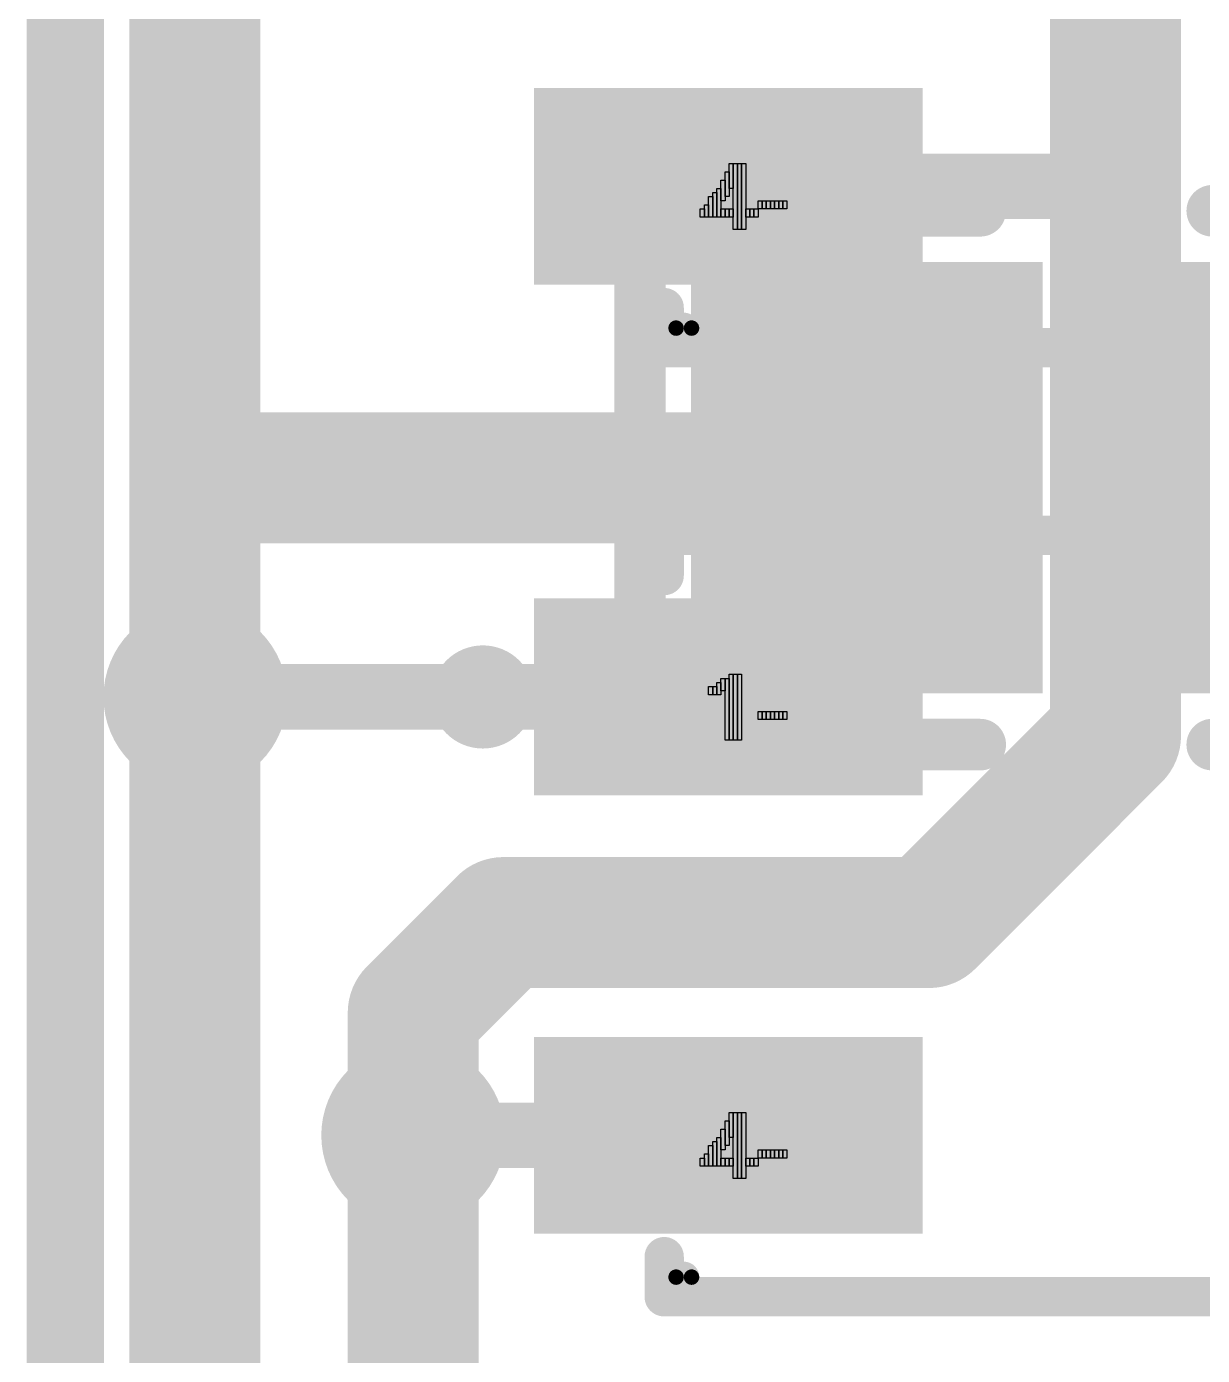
# Model space of a CAD drawing. Header units: millimetres. Extents: x 40.1 to 48.5, y 25.2 to 70.5.
# Drawn here: x 40.25 to 44.81, y 37 to 42.15 of the extents above; entities that cross this region are included whole.
import ezdxf

# ---------------------------------------------------------------- set-up
doc = ezdxf.new("R2010")
doc.units = ezdxf.units.MM
for name, color, linetype in [('BottomLayer', 5, 'Continuous'), ('BottomOverlay', 54, 'Continuous'), ('BottomPaste', 16, 'Continuous'), ('BottomSolder', 6, 'Continuous'), ('Mechanical1', 6, 'Continuous'), ('Mechanical15', 56, 'Continuous'), ('MidLayer2', 76, 'Continuous'), ('MultiLayer', 9, 'Continuous'), ('TopLayer', 1, 'Continuous'), ('TopOverlay', 2, 'Continuous'), ('TopPaste', 8, 'Continuous'), ('TopSolder', 216, 'Continuous')]:
    doc.layers.add(name, color=color, linetype=linetype)

# ---------------------------------------------------------------- blocks, each defined once
blk = doc.blocks.new('LC_0805_R_B_1')
at = {"layer": 'BottomLayer'}
for points, const_width in [([(-1.18, 0.735), (-1.18, -0.735)], 0.58), ([(-0.6, 0.735), (-0.6, -0.735)], 0.58), ([(0.6, 0.735), (0.6, -0.735)], 0.58), ([(1.18, 0.735), (1.18, -0.735)], 0.58), ([(-1.47, 0.3675), (-0.31, 0.3675)], 0.735), ([(0.31, 0.3675), (1.47, 0.3675)], 0.735), ([(-1.47, -0.3675), (-0.31, -0.3675)], 0.735), ([(0.31, -0.3675), (1.47, -0.3675)], 0.735)]:
    blk.add_lwpolyline(points, dxfattribs=dict(at, const_width=const_width))
at = {"layer": 'BottomLayer', "const_width": 0.58}
for points in [[(-1.18, 0, 1), (-0.6, 0, 1)], [(0.6, 0, 1), (1.18, 0, 1)]]:
    blk.add_lwpolyline(points, format="xyb", close=True, dxfattribs=at)
at = {"layer": 'BottomOverlay', "const_width": 0.2}
for points in [[(-0.45, 1.035), (-1.77, 1.035)], [(-1.77, 1.035), (-1.77, -1.035)], [(1.77, 1.035), (0.45, 1.035)], [(1.77, 1.035), (1.77, -1.035)], [(-0.45, -1.035), (-1.77, -1.035)], [(1.77, -1.035), (0.45, -1.035)]]:
    blk.add_lwpolyline(points, dxfattribs=at)
at = {"layer": 'BottomOverlay', "const_width": 0.1}
for points in [[(-1.82, 1.035, 1), (-1.72, 1.035, 1)], [(-1.82, 1.035, 1), (-1.72, 1.035, 1)], [(-0.5, 1.035, 1), (-0.4, 1.035, 1)], [(0.4, 1.035, 1), (0.5, 1.035, 1)], [(1.72, 1.035, 1), (1.82, 1.035, 1)], [(1.72, 1.035, 1), (1.82, 1.035, 1)], [(-1.82, -1.035, 1), (-1.72, -1.035, 1)], [(-1.82, -1.035, 1), (-1.72, -1.035, 1)], [(-0.5, -1.035, 1), (-0.4, -1.035, 1)], [(0.4, -1.035, 1), (0.5, -1.035, 1)], [(1.72, -1.035, 1), (1.82, -1.035, 1)], [(1.72, -1.035, 1), (1.82, -1.035, 1)]]:
    blk.add_lwpolyline(points, format="xyb", close=True, dxfattribs=at)
at = {"layer": 'BottomPaste'}
for points, const_width in [([(-1.18, 0.735), (-1.18, -0.735)], 0.58), ([(-0.6, 0.735), (-0.6, -0.735)], 0.58), ([(0.6, 0.735), (0.6, -0.735)], 0.58), ([(1.18, 0.735), (1.18, -0.735)], 0.58), ([(-1.47, 0.3675), (-0.31, 0.3675)], 0.735), ([(0.31, 0.3675), (1.47, 0.3675)], 0.735), ([(-1.47, -0.3675), (-0.31, -0.3675)], 0.735), ([(0.31, -0.3675), (1.47, -0.3675)], 0.735)]:
    blk.add_lwpolyline(points, dxfattribs=dict(at, const_width=const_width))
at = {"layer": 'BottomPaste', "const_width": 0.58}
for points in [[(-1.18, 0, 1), (-0.6, 0, 1)], [(0.6, 0, 1), (1.18, 0, 1)]]:
    blk.add_lwpolyline(points, format="xyb", close=True, dxfattribs=at)
at = {"layer": 'BottomSolder'}
for points, const_width in [([(-1.2308, 0.8366), (-1.2308, -0.8366)], 0.6816), ([(-0.5492, 0.8366), (-0.5492, -0.8366)], 0.6816), ([(0.5492, 0.8366), (0.5492, -0.8366)], 0.6816), ([(1.2308, 0.8366), (1.2308, -0.8366)], 0.6816), ([(-1.5716, 0.4183), (-0.2084, 0.4183)], 0.8366), ([(0.2084, 0.4183), (1.5716, 0.4183)], 0.8366), ([(-1.5716, -0.4183), (-0.2084, -0.4183)], 0.8366), ([(0.2084, -0.4183), (1.5716, -0.4183)], 0.8366)]:
    blk.add_lwpolyline(points, dxfattribs=dict(at, const_width=const_width))
at = {"layer": 'BottomSolder', "const_width": 0.6816}
for points in [[(-1.2308, 0, 1), (-0.5492, 0, 1)], [(0.5492, 0, 1), (1.2308, 0, 1)]]:
    blk.add_lwpolyline(points, format="xyb", close=True, dxfattribs=at)
blk = doc.blocks.new('LED_SMD_4P_L3_2_W2_8_P1_70_TL_6')
at = {"layer": 'Mechanical15'}
for p, q in [((-1.424, 0.682), (-1.424, 0.938)), ((-1.424, 0.938), (-1.408, 0.938)), ((-1.408, 0.682), (-1.408, 0.938)), ((-1.408, 0.938), (-1.392, 0.938)), ((-1.408, 0.938), (-1.408, 0.682)), ((-1.392, 0.682), (-1.392, 0.938)), ((-1.392, 0.938), (-1.376, 0.938)), ((-1.392, 0.938), (-1.392, 0.682)), ((-1.376, 0.938), (-1.376, 0.682)), ((-1.504, 0.858), (-1.504, 0.89)), ((-1.504, 0.89), (-1.488, 0.89)), ((-1.488, 0.858), (-1.488, 0.89)), ((-1.488, 0.89), (-1.472, 0.89)), ((-1.488, 0.89), (-1.488, 0.858)), ((-1.472, 0.858), (-1.472, 0.906)), ((-1.472, 0.906), (-1.456, 0.906)), ((-1.472, 0.89), (-1.472, 0.858)), ((-1.456, 0.874), (-1.456, 0.922)), ((-1.456, 0.922), (-1.44, 0.922)), ((-1.456, 0.906), (-1.456, 0.858)), ((-1.44, 0.682), (-1.44, 0.922)), ((-1.44, 0.922), (-1.424, 0.922)), ((-1.44, 0.922), (-1.44, 0.874)), ((-1.424, 0.922), (-1.424, 0.682)), ((-1.488, 0.858), (-1.504, 0.858)), ((-1.472, 0.858), (-1.488, 0.858)), ((-1.456, 0.858), (-1.472, 0.858)), ((-1.44, 0.874), (-1.456, 0.874)), ((-1.312, 0.762), (-1.312, 0.794)), ((-1.312, 0.794), (-1.296, 0.794)), ((-1.296, 0.762), (-1.296, 0.794)), ((-1.296, 0.794), (-1.28, 0.794)), ((-1.296, 0.794), (-1.296, 0.762)), ((-1.28, 0.762), (-1.28, 0.794)), ((-1.28, 0.794), (-1.264, 0.794)), ((-1.28, 0.794), (-1.28, 0.762)), ((-1.264, 0.762), (-1.264, 0.794)), ((-1.264, 0.794), (-1.248, 0.794)), ((-1.264, 0.794), (-1.264, 0.762)), ((-1.248, 0.762), (-1.248, 0.794)), ((-1.248, 0.794), (-1.232, 0.794)), ((-1.248, 0.794), (-1.248, 0.762)), ((-1.232, 0.762), (-1.232, 0.794)), ((-1.232, 0.794), (-1.216, 0.794)), ((-1.232, 0.794), (-1.232, 0.762)), ((-1.216, 0.762), (-1.216, 0.794)), ((-1.216, 0.794), (-1.2, 0.794)), ((-1.216, 0.794), (-1.216, 0.762)), ((-1.2, 0.794), (-1.2, 0.762)), ((-1.296, 0.762), (-1.312, 0.762)), ((-1.28, 0.762), (-1.296, 0.762)), ((-1.264, 0.762), (-1.28, 0.762)), ((-1.248, 0.762), (-1.264, 0.762)), ((-1.232, 0.762), (-1.248, 0.762)), ((-1.216, 0.762), (-1.232, 0.762)), ((-1.2, 0.762), (-1.216, 0.762)), ((-1.424, 0.682), (-1.44, 0.682)), ((-1.408, 0.682), (-1.424, 0.682)), ((-1.392, 0.682), (-1.408, 0.682)), ((-1.376, 0.682), (-1.392, 0.682)), ((-1.424, -0.858), (-1.424, -0.762)), ((-1.424, -0.762), (-1.408, -0.762)), ((-1.408, -1.018), (-1.408, -0.762)), ((-1.408, -0.762), (-1.392, -0.762)), ((-1.408, -0.762), (-1.408, -0.858)), ((-1.392, -1.018), (-1.392, -0.762)), ((-1.392, -0.762), (-1.376, -0.762)), ((-1.392, -0.762), (-1.392, -1.018)), ((-1.376, -1.018), (-1.376, -0.762)), ((-1.376, -0.762), (-1.36, -0.762)), ((-1.376, -0.762), (-1.376, -1.018)), ((-1.36, -0.762), (-1.36, -1.018)), ((-1.44, -0.89), (-1.44, -0.794)), ((-1.44, -0.794), (-1.424, -0.794)), ((-1.424, -0.794), (-1.424, -0.89)), ((-1.488, -0.97), (-1.488, -0.874)), ((-1.488, -0.874), (-1.472, -0.874)), ((-1.472, -0.97), (-1.472, -0.858)), ((-1.472, -0.858), (-1.456, -0.858)), ((-1.472, -0.874), (-1.472, -0.97)), ((-1.456, -0.906), (-1.456, -0.826)), ((-1.456, -0.826), (-1.44, -0.826)), ((-1.456, -0.858), (-1.456, -0.97)), ((-1.44, -0.826), (-1.44, -0.906)), ((-1.408, -0.858), (-1.424, -0.858)), ((-1.52, -0.97), (-1.52, -0.922)), ((-1.52, -0.922), (-1.504, -0.922)), ((-1.504, -0.97), (-1.504, -0.89)), ((-1.504, -0.89), (-1.488, -0.89)), ((-1.504, -0.922), (-1.504, -0.97)), ((-1.488, -0.89), (-1.488, -0.97)), ((-1.44, -0.906), (-1.456, -0.906)), ((-1.424, -0.89), (-1.44, -0.89)), ((-1.312, -0.938), (-1.312, -0.906)), ((-1.312, -0.906), (-1.296, -0.906)), ((-1.296, -0.938), (-1.296, -0.906)), ((-1.296, -0.906), (-1.28, -0.906)), ((-1.296, -0.906), (-1.296, -0.938)), ((-1.28, -0.938), (-1.28, -0.906)), ((-1.28, -0.906), (-1.264, -0.906)), ((-1.28, -0.906), (-1.28, -0.938)), ((-1.264, -0.938), (-1.264, -0.906)), ((-1.264, -0.906), (-1.248, -0.906)), ((-1.264, -0.906), (-1.264, -0.938)), ((-1.248, -0.938), (-1.248, -0.906)), ((-1.248, -0.906), (-1.232, -0.906)), ((-1.248, -0.906), (-1.248, -0.938)), ((-1.232, -0.938), (-1.232, -0.906)), ((-1.232, -0.906), (-1.216, -0.906)), ((-1.232, -0.906), (-1.232, -0.938)), ((-1.216, -0.938), (-1.216, -0.906)), ((-1.216, -0.906), (-1.2, -0.906)), ((-1.216, -0.906), (-1.216, -0.938)), ((-1.2, -0.906), (-1.2, -0.938)), ((-1.536, -0.97), (-1.536, -0.938)), ((-1.536, -0.938), (-1.52, -0.938)), ((-1.52, -0.97), (-1.536, -0.97)), ((-1.52, -0.938), (-1.52, -0.97)), ((-1.504, -0.97), (-1.52, -0.97)), ((-1.488, -0.97), (-1.504, -0.97)), ((-1.472, -0.97), (-1.488, -0.97)), ((-1.456, -0.97), (-1.472, -0.97)), ((-1.456, -0.97), (-1.456, -0.938)), ((-1.456, -0.938), (-1.44, -0.938)), ((-1.44, -0.97), (-1.456, -0.97)), ((-1.44, -0.97), (-1.44, -0.938)), ((-1.44, -0.938), (-1.424, -0.938)), ((-1.44, -0.938), (-1.44, -0.97)), ((-1.424, -0.97), (-1.44, -0.97)), ((-1.424, -0.97), (-1.424, -0.938)), ((-1.424, -0.938), (-1.408, -0.938)), ((-1.424, -0.938), (-1.424, -0.97)), ((-1.408, -0.97), (-1.424, -0.97)), ((-1.408, -0.938), (-1.408, -0.97)), ((-1.36, -0.97), (-1.36, -0.938)), ((-1.36, -0.938), (-1.344, -0.938)), ((-1.344, -0.97), (-1.36, -0.97)), ((-1.344, -0.97), (-1.344, -0.938)), ((-1.344, -0.938), (-1.328, -0.938)), ((-1.344, -0.938), (-1.344, -0.97)), ((-1.328, -0.97), (-1.344, -0.97)), ((-1.328, -0.97), (-1.328, -0.938)), ((-1.328, -0.938), (-1.312, -0.938)), ((-1.328, -0.938), (-1.328, -0.97)), ((-1.312, -0.97), (-1.328, -0.97)), ((-1.296, -0.938), (-1.312, -0.938)), ((-1.312, -0.938), (-1.312, -0.97)), ((-1.28, -0.938), (-1.296, -0.938)), ((-1.264, -0.938), (-1.28, -0.938)), ((-1.248, -0.938), (-1.264, -0.938)), ((-1.232, -0.938), (-1.248, -0.938)), ((-1.216, -0.938), (-1.232, -0.938)), ((-1.2, -0.938), (-1.216, -0.938)), ((-1.392, -1.018), (-1.408, -1.018)), ((-1.376, -1.018), (-1.392, -1.018)), ((-1.36, -1.018), (-1.376, -1.018))]:
    blk.add_line(p, q, dxfattribs=at)
for points, const_width in [([(-1.7997, 0.8498, 1), (-1.9999, 0.8498, 1)], 0.2), ([(-2.0499, 0.8498, 1), (-1.9499, 0.8498, 1)], 0.1), ([(-1.8497, 0.8498, 1), (-1.7497, 0.8498, 1)], 0.1)]:
    blk.add_lwpolyline(points, format="xyb", close=True, dxfattribs=dict(at, const_width=const_width))
at = {"layer": 'MidLayer2'}
for points, const_width in [([(-1.5701, -1.3999, 1), (-1.63, -1.3999, 1)], 0.06), ([(-1.645, -1.3999, 1), (-1.615, -1.3999, 1)], 0.03), ([(-1.5851, -1.3999, 1), (-1.5551, -1.3999, 1)], 0.03)]:
    blk.add_lwpolyline(points, format="xyb", close=True, dxfattribs=dict(at, const_width=const_width))
at = {"layer": 'TopLayer'}
for points, const_width in [([(-1.7538, 1.13), (-1.7538, 0.57)], 0.6525), ([(-1.1013, 1.13), (-1.1013, 0.57)], 0.6525), ([(-0.775, 0.99), (-2.08, 0.99)], 0.28), ([(-0.775, 0.71), (-2.08, 0.71)], 0.28), ([(-1.7538, -0.57), (-1.7538, -1.13)], 0.6525), ([(-1.1013, -0.57), (-1.1013, -1.13)], 0.6525), ([(-0.775, -0.71), (-2.08, -0.71)], 0.28), ([(-0.775, -0.99), (-2.08, -0.99)], 0.28)]:
    blk.add_lwpolyline(points, dxfattribs=dict(at, const_width=const_width))
at = {"layer": 'TopLayer', "const_width": 0.28}
for points in [[(-1.5675, 0.85, 1), (-1.2875, 0.85, 1)], [(-1.5675, -0.85, 1), (-1.2875, -0.85, 1)]]:
    blk.add_lwpolyline(points, format="xyb", close=True, dxfattribs=at)
at = {"layer": 'TopOverlay', "const_width": 0.1524}
for points in [[(-1.6762, 1.3205), (-1.6762, 1.4762)], [(-1.6762, 1.4762), (1.6762, 1.4762)], [(-1.6762, -1.4762), (-1.6762, -1.3205)], [(-1.6762, -1.4762), (1.6762, -1.4762)]]:
    blk.add_lwpolyline(points, dxfattribs=at)
at = {"layer": 'TopOverlay'}
for points, const_width in [([(-1.7143, 1.4762, 1), (-1.6381, 1.4762, 1)], 0.0762), ([(-1.7143, 1.4762, 1), (-1.6381, 1.4762, 1)], 0.0762), ([(-1.7143, 1.3205, 1), (-1.6381, 1.3205, 1)], 0.0762), ([(-2.2798, 0.8498, 1), (-2.4799, 0.8498, 1)], 0.2), ([(-2.5299, 0.8498, 1), (-2.4299, 0.8498, 1)], 0.1), ([(-2.3298, 0.8498, 1), (-2.2298, 0.8498, 1)], 0.1), ([(-1.7143, -1.3205, 1), (-1.6381, -1.3205, 1)], 0.0762), ([(-1.7143, -1.4762, 1), (-1.6381, -1.4762, 1)], 0.0762), ([(-1.7143, -1.4762, 1), (-1.6381, -1.4762, 1)], 0.0762)]:
    blk.add_lwpolyline(points, format="xyb", close=True, dxfattribs=dict(at, const_width=const_width))
at = {"layer": 'TopPaste'}
for points, const_width in [([(-1.7538, 1.13), (-1.7538, 0.57)], 0.6525), ([(-1.1013, 1.13), (-1.1013, 0.57)], 0.6525), ([(-0.775, 0.99), (-2.08, 0.99)], 0.28), ([(-0.775, 0.71), (-2.08, 0.71)], 0.28), ([(-1.7538, -0.57), (-1.7538, -1.13)], 0.6525), ([(-1.1013, -0.57), (-1.1013, -1.13)], 0.6525), ([(-0.775, -0.71), (-2.08, -0.71)], 0.28), ([(-0.775, -0.99), (-2.08, -0.99)], 0.28)]:
    blk.add_lwpolyline(points, dxfattribs=dict(at, const_width=const_width))
at = {"layer": 'TopPaste', "const_width": 0.28}
for points in [[(-1.5675, 0.85, 1), (-1.2875, 0.85, 1)], [(-1.5675, -0.85, 1), (-1.2875, -0.85, 1)]]:
    blk.add_lwpolyline(points, format="xyb", close=True, dxfattribs=at)
at = {"layer": 'TopSolder'}
for points, const_width in [([(-1.8046, 1.2316), (-1.8046, 0.4684)], 0.7541), ([(-1.0505, 1.2316), (-1.0505, 0.4684)], 0.7541), ([(-0.6734, 1.0408), (-2.1816, 1.0408)], 0.3816), ([(-0.6734, 0.6592), (-2.1816, 0.6592)], 0.3816), ([(-1.8046, -0.4684), (-1.8046, -1.2316)], 0.7541), ([(-1.0505, -0.4684), (-1.0505, -1.2316)], 0.7541), ([(-0.6734, -0.6592), (-2.1816, -0.6592)], 0.3816), ([(-0.6734, -1.0408), (-2.1816, -1.0408)], 0.3816)]:
    blk.add_lwpolyline(points, dxfattribs=dict(at, const_width=const_width))
at = {"layer": 'TopSolder', "const_width": 0.3816}
for points in [[(-1.6183, 0.85, 1), (-1.2367, 0.85, 1)], [(-1.6183, -0.85, 1), (-1.2367, -0.85, 1)]]:
    blk.add_lwpolyline(points, format="xyb", close=True, dxfattribs=at)
blk = doc.blocks.new('LED_SMD_4P_L3_2_W2_8_P1_70_TL_7')
at = {"layer": 'Mechanical15'}
for p, q in [((-1.424, -0.858), (-1.424, -0.762)), ((-1.424, -0.762), (-1.408, -0.762)), ((-1.408, -1.018), (-1.408, -0.762)), ((-1.408, -0.762), (-1.392, -0.762)), ((-1.408, -0.762), (-1.408, -0.858)), ((-1.392, -1.018), (-1.392, -0.762)), ((-1.392, -0.762), (-1.376, -0.762)), ((-1.392, -0.762), (-1.392, -1.018)), ((-1.376, -1.018), (-1.376, -0.762)), ((-1.376, -0.762), (-1.36, -0.762)), ((-1.376, -0.762), (-1.376, -1.018)), ((-1.36, -0.762), (-1.36, -1.018)), ((-1.44, -0.89), (-1.44, -0.794)), ((-1.44, -0.794), (-1.424, -0.794)), ((-1.424, -0.794), (-1.424, -0.89)), ((-1.488, -0.97), (-1.488, -0.874)), ((-1.488, -0.874), (-1.472, -0.874)), ((-1.472, -0.97), (-1.472, -0.858)), ((-1.472, -0.858), (-1.456, -0.858)), ((-1.472, -0.874), (-1.472, -0.97)), ((-1.456, -0.906), (-1.456, -0.826)), ((-1.456, -0.826), (-1.44, -0.826)), ((-1.456, -0.858), (-1.456, -0.97)), ((-1.44, -0.826), (-1.44, -0.906)), ((-1.408, -0.858), (-1.424, -0.858)), ((-1.52, -0.97), (-1.52, -0.922)), ((-1.52, -0.922), (-1.504, -0.922)), ((-1.504, -0.97), (-1.504, -0.89)), ((-1.504, -0.89), (-1.488, -0.89)), ((-1.504, -0.922), (-1.504, -0.97)), ((-1.488, -0.89), (-1.488, -0.97)), ((-1.44, -0.906), (-1.456, -0.906)), ((-1.424, -0.89), (-1.44, -0.89)), ((-1.312, -0.938), (-1.312, -0.906)), ((-1.312, -0.906), (-1.296, -0.906)), ((-1.296, -0.938), (-1.296, -0.906)), ((-1.296, -0.906), (-1.28, -0.906)), ((-1.296, -0.906), (-1.296, -0.938)), ((-1.28, -0.938), (-1.28, -0.906)), ((-1.28, -0.906), (-1.264, -0.906)), ((-1.28, -0.906), (-1.28, -0.938)), ((-1.264, -0.938), (-1.264, -0.906)), ((-1.264, -0.906), (-1.248, -0.906)), ((-1.264, -0.906), (-1.264, -0.938)), ((-1.248, -0.938), (-1.248, -0.906)), ((-1.248, -0.906), (-1.232, -0.906)), ((-1.248, -0.906), (-1.248, -0.938)), ((-1.232, -0.938), (-1.232, -0.906)), ((-1.232, -0.906), (-1.216, -0.906)), ((-1.232, -0.906), (-1.232, -0.938)), ((-1.216, -0.938), (-1.216, -0.906)), ((-1.216, -0.906), (-1.2, -0.906)), ((-1.216, -0.906), (-1.216, -0.938)), ((-1.2, -0.906), (-1.2, -0.938)), ((-1.536, -0.97), (-1.536, -0.938)), ((-1.536, -0.938), (-1.52, -0.938)), ((-1.52, -0.97), (-1.536, -0.97)), ((-1.52, -0.938), (-1.52, -0.97)), ((-1.504, -0.97), (-1.52, -0.97)), ((-1.488, -0.97), (-1.504, -0.97)), ((-1.472, -0.97), (-1.488, -0.97)), ((-1.456, -0.97), (-1.472, -0.97)), ((-1.456, -0.97), (-1.456, -0.938)), ((-1.456, -0.938), (-1.44, -0.938)), ((-1.44, -0.97), (-1.456, -0.97)), ((-1.44, -0.97), (-1.44, -0.938)), ((-1.44, -0.938), (-1.424, -0.938)), ((-1.44, -0.938), (-1.44, -0.97)), ((-1.424, -0.97), (-1.44, -0.97)), ((-1.424, -0.97), (-1.424, -0.938)), ((-1.424, -0.938), (-1.408, -0.938)), ((-1.424, -0.938), (-1.424, -0.97)), ((-1.408, -0.97), (-1.424, -0.97)), ((-1.408, -0.938), (-1.408, -0.97)), ((-1.36, -0.97), (-1.36, -0.938)), ((-1.36, -0.938), (-1.344, -0.938)), ((-1.344, -0.97), (-1.36, -0.97)), ((-1.344, -0.97), (-1.344, -0.938)), ((-1.344, -0.938), (-1.328, -0.938)), ((-1.344, -0.938), (-1.344, -0.97)), ((-1.328, -0.97), (-1.344, -0.97)), ((-1.328, -0.97), (-1.328, -0.938)), ((-1.328, -0.938), (-1.312, -0.938)), ((-1.328, -0.938), (-1.328, -0.97)), ((-1.312, -0.97), (-1.328, -0.97)), ((-1.296, -0.938), (-1.312, -0.938)), ((-1.312, -0.938), (-1.312, -0.97)), ((-1.28, -0.938), (-1.296, -0.938)), ((-1.264, -0.938), (-1.28, -0.938)), ((-1.248, -0.938), (-1.264, -0.938)), ((-1.232, -0.938), (-1.248, -0.938)), ((-1.216, -0.938), (-1.232, -0.938)), ((-1.2, -0.938), (-1.216, -0.938)), ((-1.392, -1.018), (-1.408, -1.018)), ((-1.376, -1.018), (-1.392, -1.018)), ((-1.36, -1.018), (-1.376, -1.018))]:
    blk.add_line(p, q, dxfattribs=at)
at = {"layer": 'MidLayer2'}
for points, const_width in [([(-1.5701, -1.3999, 1), (-1.63, -1.3999, 1)], 0.06), ([(-1.645, -1.3999, 1), (-1.615, -1.3999, 1)], 0.03), ([(-1.5851, -1.3999, 1), (-1.5551, -1.3999, 1)], 0.03)]:
    blk.add_lwpolyline(points, format="xyb", close=True, dxfattribs=dict(at, const_width=const_width))
at = {"layer": 'TopLayer'}
for points, const_width in [([(-1.7538, -0.57), (-1.7538, -1.13)], 0.6525), ([(-1.1013, -0.57), (-1.1013, -1.13)], 0.6525), ([(-0.775, -0.71), (-2.08, -0.71)], 0.28), ([(-0.775, -0.99), (-2.08, -0.99)], 0.28)]:
    blk.add_lwpolyline(points, dxfattribs=dict(at, const_width=const_width))
at = {"layer": 'TopLayer', "const_width": 0.28}
blk.add_lwpolyline([(-1.5675, -0.85, 1), (-1.2875, -0.85, 1)], format="xyb", close=True, dxfattribs=at)
at = {"layer": 'TopOverlay', "const_width": 0.1524}
for points in [[(-1.6762, -1.4762), (-1.6762, -1.3205)], [(-1.6762, -1.4762), (1.6762, -1.4762)]]:
    blk.add_lwpolyline(points, dxfattribs=at)
at = {"layer": 'TopOverlay', "const_width": 0.0762}
for points in [[(-1.7143, -1.3205, 1), (-1.6381, -1.3205, 1)], [(-1.7143, -1.4762, 1), (-1.6381, -1.4762, 1)], [(-1.7143, -1.4762, 1), (-1.6381, -1.4762, 1)]]:
    blk.add_lwpolyline(points, format="xyb", close=True, dxfattribs=at)
at = {"layer": 'TopPaste'}
for points, const_width in [([(-1.7538, -0.57), (-1.7538, -1.13)], 0.6525), ([(-1.1013, -0.57), (-1.1013, -1.13)], 0.6525), ([(-0.775, -0.71), (-2.08, -0.71)], 0.28), ([(-0.775, -0.99), (-2.08, -0.99)], 0.28)]:
    blk.add_lwpolyline(points, dxfattribs=dict(at, const_width=const_width))
at = {"layer": 'TopPaste', "const_width": 0.28}
blk.add_lwpolyline([(-1.5675, -0.85, 1), (-1.2875, -0.85, 1)], format="xyb", close=True, dxfattribs=at)
at = {"layer": 'TopSolder'}
for points, const_width in [([(-1.8046, -0.4684), (-1.8046, -1.2316)], 0.7541), ([(-1.0505, -0.4684), (-1.0505, -1.2316)], 0.7541), ([(-0.6734, -0.6592), (-2.1816, -0.6592)], 0.3816), ([(-0.6734, -1.0408), (-2.1816, -1.0408)], 0.3816)]:
    blk.add_lwpolyline(points, dxfattribs=dict(at, const_width=const_width))
at = {"layer": 'TopSolder', "const_width": 0.3816}
blk.add_lwpolyline([(-1.6183, -0.85, 1), (-1.2367, -0.85, 1)], format="xyb", close=True, dxfattribs=at)

msp = doc.modelspace()

# ---------------------------------------------------------------- linework, layer by layer
at = {"layer": 'BottomLayer', "const_width": 0.508}
for points in [[(40.9025, 40.375), (40.9025, 42.6125)], [(40.9025, 40.375), (40.9275, 40.4)], [(40.9025, 28.9525), (40.9025, 40.375)], [(40.9275, 40.4), (43.51, 40.4)], [(41.75, 30.85), (41.75, 37.85)]]:
    msp.add_lwpolyline(points, dxfattribs=at)
at = {"layer": 'BottomLayer'}
for points, const_width in [([(40.7755, 40.375, 1), (41.0295, 40.375, 1)], 0.254), ([(40.7755, 40.375, 1), (41.0295, 40.375, 1)], 0.254), ([(40.7755, 40.375, 1), (41.0295, 40.375, 1)], 0.254), ([(40.8005, 40.4, 1), (41.0545, 40.4, 1)], 0.254), ([(40.8005, 40.4, 1), (41.0545, 40.4, 1)], 0.254), ([(43.383, 40.4, 1), (43.637, 40.4, 1)], 0.254), ([(40.7013, 39.55, 1), (41.1087, 39.55, 1)], 0.1026), ([(41.5463, 37.85, 1), (41.9537, 37.85, 1)], 0.1026), ([(41.623, 37.85, 1), (41.877, 37.85, 1)], 0.254)]:
    msp.add_lwpolyline(points, format="xyb", close=True, dxfattribs=dict(at, const_width=const_width))
at = {"layer": 'BottomSolder', "const_width": 0.2042}
for points in [[(40.6505, 39.55, 1), (41.1595, 39.55, 1)], [(41.4955, 37.85, 1), (42.0045, 37.85, 1)]]:
    msp.add_lwpolyline(points, format="xyb", close=True, dxfattribs=at)
at = {"layer": 'Mechanical1', "const_width": 0.3}
msp.add_lwpolyline([(40.4, 26.4), (40.4, 69.4)], dxfattribs=at)
at = {"layer": 'MidLayer2', "const_width": 0.1026}
for points in [[(40.7013, 39.55, 1), (41.1087, 39.55, 1)], [(41.5463, 37.85, 1), (41.9537, 37.85, 1)]]:
    msp.add_lwpolyline(points, format="xyb", close=True, dxfattribs=at)
at = {"layer": 'MultiLayer', "const_width": 0.1026}
for points in [[(40.7013, 39.55, 1), (41.1087, 39.55, 1)], [(41.5463, 37.85, 1), (41.9537, 37.85, 1)]]:
    msp.add_lwpolyline(points, format="xyb", close=True, dxfattribs=at)
at = {"layer": 'TopLayer'}
for points, const_width in [([(44.475, 41.575), (44.475, 45.225)], 0.508), ([(44.475, 39.3992), (44.475, 41.575)], 0.508), ([(44.43, 41.53), (44.475, 41.575)], 0.254), ([(42.9725, 41.53), (44.43, 41.53)], 0.254), ([(40.905, 39.55), (42.9725, 39.55)], 0.254), ([(43.7508, 38.675), (44.475, 39.3992)], 0.508), ([(41.75, 38.325), (42.1, 38.675)], 0.508), ([(42.1, 38.675), (43.7508, 38.675)], 0.508), ([(41.75, 37.85), (41.75, 38.325)], 0.508), ([(42.9725, 37.85), (43.345, 37.85)], 0.508), ([(43.345, 37.85), (43.371, 37.876)], 0.508), ([(41.75, 37.85), (42.9725, 37.85)], 0.254)]:
    msp.add_lwpolyline(points, dxfattribs=dict(at, const_width=const_width))
for points, const_width in [([(44.348, 41.575, 1), (44.602, 41.575, 1)], 0.254), ([(44.348, 41.575, 1), (44.602, 41.575, 1)], 0.254), ([(44.4115, 41.575, 1), (44.5385, 41.575, 1)], 0.127), ([(42.909, 41.53, 1), (43.036, 41.53, 1)], 0.127), ([(44.3665, 41.53, 1), (44.4935, 41.53, 1)], 0.127), ([(44.3665, 41.53, 1), (44.4935, 41.53, 1)], 0.127), ([(40.7013, 39.55, 1), (41.1087, 39.55, 1)], 0.1026), ([(40.8415, 39.55, 1), (40.9685, 39.55, 1)], 0.127), ([(42.909, 39.55, 1), (43.036, 39.55, 1)], 0.127), ([(44.348, 39.3992, 1), (44.602, 39.3992, 1)], 0.254), ([(44.348, 39.3992, 1), (44.602, 39.3992, 1)], 0.254), ([(41.973, 38.675, 1), (42.227, 38.675, 1)], 0.254), ([(41.973, 38.675, 1), (42.227, 38.675, 1)], 0.254), ([(43.6238, 38.675, 1), (43.8778, 38.675, 1)], 0.254), ([(43.6238, 38.675, 1), (43.8778, 38.675, 1)], 0.254), ([(41.623, 38.325, 1), (41.877, 38.325, 1)], 0.254), ([(41.623, 38.325, 1), (41.877, 38.325, 1)], 0.254), ([(41.5463, 37.85, 1), (41.9537, 37.85, 1)], 0.1026), ([(41.623, 37.85, 1), (41.877, 37.85, 1)], 0.254), ([(42.8455, 37.85, 1), (43.0995, 37.85, 1)], 0.254), ([(43.218, 37.85, 1), (43.472, 37.85, 1)], 0.254), ([(43.218, 37.85, 1), (43.472, 37.85, 1)], 0.254), ([(43.244, 37.876, 1), (43.498, 37.876, 1)], 0.254), ([(41.6865, 37.85, 1), (41.8135, 37.85, 1)], 0.127), ([(42.909, 37.85, 1), (43.036, 37.85, 1)], 0.127)]:
    msp.add_lwpolyline(points, format="xyb", close=True, dxfattribs=dict(at, const_width=const_width))
at = {"layer": 'TopSolder', "const_width": 0.2042}
for points in [[(40.6505, 39.55, 1), (41.1595, 39.55, 1)], [(41.4955, 37.85, 1), (42.0045, 37.85, 1)]]:
    msp.add_lwpolyline(points, format="xyb", close=True, dxfattribs=at)

# ---------------------------------------------------------------- block references
for name, p, rotation in [('LED_SMD_4P_L3_2_W2_8_P1_70_TL_7', (44.4, 42.38), 360), ('LC_0805_R_B_1', (44.4, 40.4), 180), ('LED_SMD_4P_L3_2_W2_8_P1_70_TL_6', (44.4, 38.7), 360)]:
    msp.add_blockref(name, p, dxfattribs=dict(rotation=rotation))

doc.saveas('drawing.dxf')
